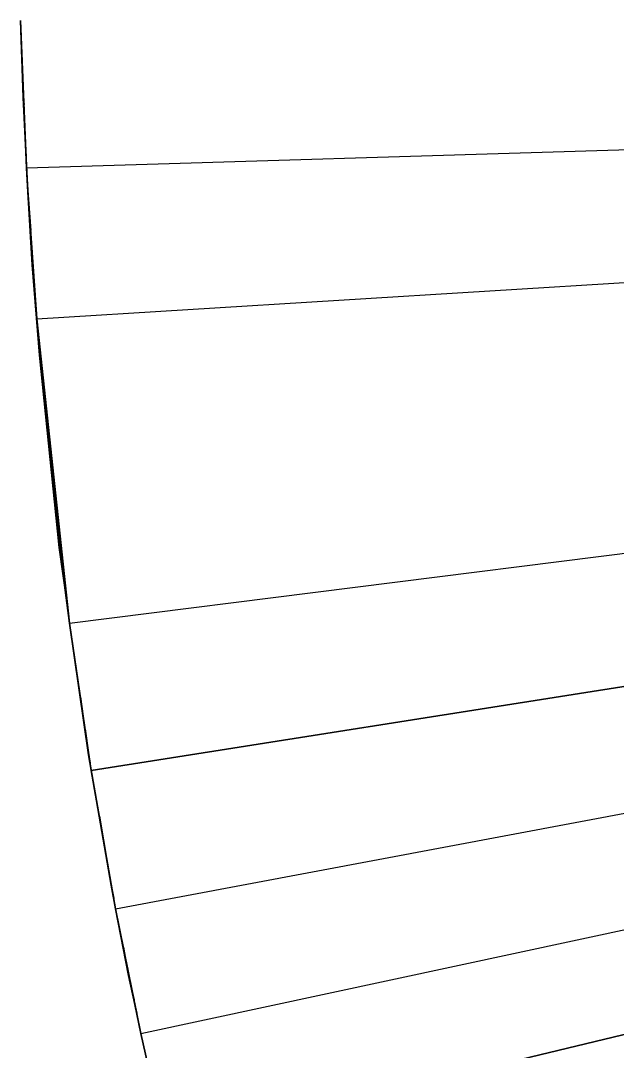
# Model space of a CAD drawing. Header units: inches. Extents: x 0 to 594, y -420 to 0.
# Drawn here: x 288.646 to 289.088, y -307.586 to -306.82 of the extents above; entities that cross this region are included whole.
import ezdxf

# ---------------------------------------------------------------- set-up
doc = ezdxf.new("R2010")
doc.units = ezdxf.units.IN
doc.header["$MEASUREMENT"] = 0

msp = doc.modelspace()

# ---------------------------------------------------------------- linework, layer by layer
at = {"color": 18, "true_color": 0x000000}
for p, q in [((288.64744, -306.87744), (288.64555, -306.82025)), ((288.64744, -306.87744), (288.64555, -306.82025)), ((288.64744, -306.87744), (288.64555, -306.82025)), ((288.64744, -306.87744), (288.64555, -306.82025)), ((288.64997, -306.93014), (288.64555, -306.82025)), ((288.64555, -306.82025), (288.64997, -306.93014)), ((288.64744, -306.87744), (288.64555, -306.82025)), ((288.64555, -306.82025), (288.64744, -306.87744)), ((292.23124, -306.82052), (288.64997, -306.93014)), ((292.23124, -306.82052), (288.64997, -306.93014)), ((288.65752, -307.04203), (292.23124, -306.82052)), ((288.65752, -307.04203), (292.23124, -306.82052)), ((288.68176, -307.26801), (292.23124, -306.82052)), ((288.68176, -307.26801), (292.23124, -306.82052)), ((288.698, -307.37747), (292.23124, -306.82052)), ((292.23124, -306.82052), (288.698, -307.37747)), ((288.71609, -307.48015), (292.23124, -306.82052)), ((288.71609, -307.48015), (292.23124, -306.82052)), ((288.7348, -307.57293), (292.23124, -306.82052)), ((288.7348, -307.57293), (292.23124, -306.82052)), ((288.75328, -307.65527), (292.23124, -306.82052)), ((292.23124, -306.82052), (288.75328, -307.65527)), ((288.64784, -306.87722), (288.64744, -306.87744)), ((288.64784, -306.87722), (288.64744, -306.87744)), ((288.64784, -306.87723), (288.64744, -306.87744)), ((288.64784, -306.87723), (288.64744, -306.87744)), ((288.64785, -306.87725), (288.64744, -306.87744)), ((288.64744, -306.87744), (288.64785, -306.87725)), ((288.64785, -306.87726), (288.64744, -306.87744)), ((288.64785, -306.87726), (288.64744, -306.87744)), ((288.64785, -306.87727), (288.64744, -306.87744)), ((288.64785, -306.87727), (288.64744, -306.87744)), ((288.64785, -306.87729), (288.64744, -306.87744)), ((288.64744, -306.87744), (288.64785, -306.87729)), ((288.64785, -306.8773), (288.64744, -306.87744)), ((288.64785, -306.8773), (288.64744, -306.87744)), ((288.64785, -306.8773), (288.64744, -306.87744)), ((288.64785, -306.8773), (288.64744, -306.87744)), ((288.64785, -306.87731), (288.64744, -306.87744)), ((288.64785, -306.87731), (288.64744, -306.87744)), ((288.64785, -306.87731), (288.64744, -306.87744)), ((288.64785, -306.87731), (288.64744, -306.87744)), ((288.64785, -306.87733), (288.64744, -306.87744)), ((288.64744, -306.87744), (288.64785, -306.87733)), ((288.64785, -306.87733), (288.64744, -306.87744)), ((288.64744, -306.87744), (288.64785, -306.87733)), ((288.64785, -306.87734), (288.64744, -306.87744)), ((288.64785, -306.87734), (288.64744, -306.87744)), ((288.64785, -306.87734), (288.64744, -306.87744)), ((288.64785, -306.87734), (288.64744, -306.87744)), ((288.64785, -306.87735), (288.64744, -306.87744)), ((288.64785, -306.87735), (288.64744, -306.87744)), ((288.64785, -306.87735), (288.64744, -306.87744)), ((288.64744, -306.87744), (288.64785, -306.87735)), ((288.64785, -306.87735), (288.64744, -306.87744)), ((288.64744, -306.87744), (288.64785, -306.87735)), ((288.64785, -306.87735), (288.64744, -306.87744)), ((288.64785, -306.87735), (288.64744, -306.87744)), ((288.64785, -306.87736), (288.64744, -306.87744)), ((288.64785, -306.87736), (288.64744, -306.87744)), ((288.64785, -306.87736), (288.64744, -306.87744)), ((288.64785, -306.87736), (288.64744, -306.87744)), ((288.64785, -306.87737), (288.64744, -306.87744)), ((288.64785, -306.87737), (288.64744, -306.87744)), ((288.64785, -306.87737), (288.64744, -306.87744)), ((288.64744, -306.87744), (288.64785, -306.87737)), ((288.64785, -306.87737), (288.64744, -306.87744)), ((288.64744, -306.87744), (288.64785, -306.87737)), ((288.64785, -306.87737), (288.64744, -306.87744)), ((288.64785, -306.87737), (288.64744, -306.87744)), ((288.64785, -306.87738), (288.64744, -306.87744)), ((288.64785, -306.87738), (288.64744, -306.87744)), ((288.64785, -306.87738), (288.64744, -306.87744)), ((288.64785, -306.87738), (288.64744, -306.87744)), ((288.64785, -306.87739), (288.64744, -306.87744)), ((288.64785, -306.87739), (288.64744, -306.87744)), ((288.64785, -306.87739), (288.64744, -306.87744)), ((288.64785, -306.87739), (288.64744, -306.87744)), ((288.64785, -306.8774), (288.64744, -306.87744)), ((288.64744, -306.87744), (288.64785, -306.8774)), ((288.64785, -306.8774), (288.64744, -306.87744)), ((288.64744, -306.87744), (288.64785, -306.8774)), ((288.64785, -306.87741), (288.64744, -306.87744)), ((288.64785, -306.87741), (288.64744, -306.87744)), ((288.64785, -306.87741), (288.64744, -306.87744)), ((288.64785, -306.87741), (288.64744, -306.87744)), ((288.64785, -306.87741), (288.64744, -306.87744)), ((288.64744, -306.87744), (288.64785, -306.87741)), ((288.64785, -306.87741), (288.64744, -306.87744)), ((288.64744, -306.87744), (288.64785, -306.87741)), ((288.64785, -306.87741), (288.64744, -306.87744)), ((288.64785, -306.87741), (288.64744, -306.87744)), ((288.64785, -306.87741), (288.64744, -306.87744)), ((288.64785, -306.87741), (288.64744, -306.87744)), ((288.64785, -306.87742), (288.64744, -306.87744)), ((288.64785, -306.87742), (288.64744, -306.87744)), ((288.64785, -306.87742), (288.64744, -306.87744)), ((288.64785, -306.87742), (288.64744, -306.87744)), ((288.64785, -306.87742), (288.64744, -306.87744)), ((288.64744, -306.87744), (288.64785, -306.87742)), ((288.64785, -306.87742), (288.64744, -306.87744)), ((288.64744, -306.87744), (288.64785, -306.87742)), ((288.64785, -306.87742), (288.64744, -306.87744)), ((288.64785, -306.87742), (288.64744, -306.87744)), ((288.64785, -306.87742), (288.64744, -306.87744)), ((288.64785, -306.87742), (288.64744, -306.87744)), ((288.64785, -306.87743), (288.64744, -306.87744)), ((288.64785, -306.87743), (288.64744, -306.87744)), ((288.64785, -306.87743), (288.64744, -306.87744)), ((288.64785, -306.87743), (288.64744, -306.87744)), ((288.64785, -306.87743), (288.64744, -306.87744)), ((288.64744, -306.87744), (288.64785, -306.87743)), ((288.64744, -306.87744), (288.64785, -306.87743)), ((288.64744, -306.87744), (288.64785, -306.87743)), ((288.64744, -306.87744), (288.64785, -306.87743)), ((288.64744, -306.87744), (288.64785, -306.87743)), ((288.64785, -306.87743), (288.64744, -306.87744)), ((288.64785, -306.87743), (288.64744, -306.87744)), ((288.64785, -306.87743), (288.64744, -306.87744)), ((288.64785, -306.87743), (288.64744, -306.87744)), ((288.6479, -306.87863), (288.64744, -306.87744)), ((288.6479, -306.87868), (288.64744, -306.87744)), ((288.6479, -306.87863), (288.64744, -306.87744)), ((288.64791, -306.87874), (288.64744, -306.87744)), ((288.6479, -306.87868), (288.64744, -306.87744)), ((288.64744, -306.87744), (288.64791, -306.87874)), ((288.64791, -306.8788), (288.64744, -306.87744)), ((288.64791, -306.87886), (288.64744, -306.87744)), ((288.64791, -306.8788), (288.64744, -306.87744)), ((288.64791, -306.87892), (288.64744, -306.87744)), ((288.64791, -306.87886), (288.64744, -306.87744)), ((288.64744, -306.87744), (288.64791, -306.87892)), ((288.64791, -306.87896), (288.64744, -306.87744)), ((288.64792, -306.87898), (288.64744, -306.87744)), ((288.64791, -306.87896), (288.64744, -306.87744)), ((288.64792, -306.87901), (288.64744, -306.87744)), ((288.64792, -306.87898), (288.64744, -306.87744)), ((288.64744, -306.87744), (288.64792, -306.87901)), ((288.64792, -306.87905), (288.64744, -306.87744)), ((288.64792, -306.8791), (288.64744, -306.87744)), ((288.64792, -306.87905), (288.64744, -306.87744)), ((288.64792, -306.87915), (288.64744, -306.87744)), ((288.64792, -306.8791), (288.64744, -306.87744)), ((288.64744, -306.87744), (288.64792, -306.87915)), ((288.64792, -306.87921), (288.64744, -306.87744)), ((288.64793, -306.87927), (288.64744, -306.87744)), ((288.64792, -306.87921), (288.64744, -306.87744)), ((288.64793, -306.87935), (288.64744, -306.87744)), ((288.64793, -306.87927), (288.64744, -306.87744)), ((288.64744, -306.87744), (288.64793, -306.87935)), ((288.64793, -306.87945), (288.64744, -306.87744)), ((288.64794, -306.87955), (288.64744, -306.87744)), ((288.64793, -306.87945), (288.64744, -306.87744)), ((288.64794, -306.87968), (288.64744, -306.87744)), ((288.64794, -306.87955), (288.64744, -306.87744)), ((288.64744, -306.87744), (288.64794, -306.87968)), ((288.64795, -306.87982), (288.64744, -306.87744)), ((288.64796, -306.88), (288.64744, -306.87744)), ((288.64795, -306.87982), (288.64744, -306.87744)), ((288.64796, -306.88021), (288.64744, -306.87744)), ((288.64796, -306.88), (288.64744, -306.87744)), ((288.64744, -306.87744), (288.64796, -306.88021)), ((288.64799, -306.88076), (288.64744, -306.87744)), ((288.64802, -306.88153), (288.64744, -306.87744)), ((288.64799, -306.88076), (288.64744, -306.87744)), ((288.64806, -306.88266), (288.64744, -306.87744)), ((288.64802, -306.88153), (288.64744, -306.87744)), ((288.64744, -306.87744), (288.64806, -306.88266)), ((288.64814, -306.88449), (288.64744, -306.87744)), ((288.65028, -306.93803), (288.64744, -306.87744)), ((288.64814, -306.88449), (288.64744, -306.87744)), ((288.64744, -306.87744), (288.64963, -306.92175)), ((288.64963, -306.92175), (288.64744, -306.87744)), ((288.65028, -306.93803), (288.64744, -306.87744)), ((288.65028, -306.93803), (288.64744, -306.87744)), ((288.64744, -306.87744), (288.65028, -306.93803)), ((288.65071, -306.94335), (288.64997, -306.93014)), ((288.65752, -307.04203), (288.64997, -306.93014)), ((288.65071, -306.94335), (288.64997, -306.93014)), ((288.65752, -307.04203), (288.64997, -306.93014)), ((288.65027, -306.93456), (288.65071, -306.94335)), ((288.65071, -306.94335), (288.65027, -306.93456)), ((288.65028, -306.93803), (288.6505, -306.93802)), ((288.65028, -306.93803), (288.6505, -306.93802)), ((288.65089, -306.94373), (288.65028, -306.93803)), ((288.65423, -307.0019), (288.65028, -306.93803)), ((288.65089, -306.94373), (288.65028, -306.93803)), ((288.65028, -306.93803), (288.65071, -306.94335)), ((288.65028, -306.93803), (288.65071, -306.94335)), ((288.65028, -306.93803), (288.65071, -306.94335)), ((288.65028, -306.93803), (288.65423, -307.0019)), ((288.65071, -306.94335), (288.65028, -306.93803)), ((288.65071, -306.94335), (288.65028, -306.93803)), ((288.65071, -306.94335), (288.65028, -306.93803)), ((288.65071, -306.94335), (288.65028, -306.93803)), ((288.65071, -306.94335), (288.65028, -306.93803)), ((288.65028, -306.93803), (288.65071, -306.94335)), ((288.65028, -306.93803), (288.65071, -306.94335)), ((288.65423, -307.0019), (288.65028, -306.93803)), ((288.65028, -306.93803), (288.65423, -307.0019)), ((288.65071, -306.94335), (288.65045, -306.93722)), ((288.65071, -306.94335), (288.65045, -306.93722)), ((288.65071, -306.94335), (288.65752, -307.04203)), ((288.65071, -306.94335), (288.65308, -306.97626)), ((288.65071, -306.94335), (288.65752, -307.04203)), ((288.65308, -306.97626), (288.65071, -306.94335)), ((288.65071, -306.94335), (288.65308, -306.97626)), ((288.65071, -306.94335), (288.65308, -306.97626)), ((288.65071, -306.94335), (288.65308, -306.97626)), ((288.65071, -306.94335), (288.65423, -307.0019)), ((288.65308, -306.97626), (288.65071, -306.94335)), ((288.65071, -306.94335), (288.65308, -306.97626)), ((288.65308, -306.97626), (288.65071, -306.94335)), ((288.65308, -306.97626), (288.65071, -306.94335)), ((288.65308, -306.97626), (288.65071, -306.94335)), ((288.65423, -307.0019), (288.65071, -306.94335)), ((288.65071, -306.94335), (288.65308, -306.97626)), ((288.65308, -306.97626), (288.65071, -306.94335)), ((288.65071, -306.94335), (288.65308, -306.97626)), ((288.65071, -306.94335), (288.65308, -306.97626)), ((288.65071, -306.94335), (288.65308, -306.97626)), ((288.65308, -306.97626), (288.65071, -306.94335)), ((288.65071, -306.94335), (288.65308, -306.97626)), ((288.65071, -306.94335), (288.65308, -306.97626)), ((288.65423, -307.0019), (288.65481, -307.00187)), ((288.65481, -307.00187), (288.65423, -307.0019)), ((288.65564, -307.01413), (288.65423, -307.0019)), ((288.65945, -307.06892), (288.65423, -307.0019)), ((288.65564, -307.01413), (288.65423, -307.0019)), ((288.65423, -307.0019), (288.65737, -307.03987)), ((288.65423, -307.0019), (288.65945, -307.06892)), ((288.65423, -307.0019), (288.65737, -307.03987)), ((288.65945, -307.06892), (288.65423, -307.0019)), ((288.65945, -307.06892), (288.65423, -307.0019)), ((288.65977, -307.06889), (288.65752, -307.04203)), ((288.67548, -307.21914), (288.65752, -307.04203)), ((288.65977, -307.06889), (288.65752, -307.04203)), ((288.65752, -307.04203), (288.67548, -307.21914)), ((288.68176, -307.26801), (288.65752, -307.04203)), ((288.65752, -307.04203), (288.68176, -307.26801)), ((288.65766, -307.04337), (288.65977, -307.06889)), ((288.65766, -307.04337), (288.65977, -307.06889)), ((288.65848, -307.05096), (288.65977, -307.06889)), ((288.65977, -307.06889), (288.65848, -307.05096)), ((288.65848, -307.05096), (288.65977, -307.06889)), ((288.65848, -307.05096), (288.65977, -307.06889)), ((288.65848, -307.05096), (288.65977, -307.06889)), ((288.65977, -307.06889), (288.65848, -307.05096)), ((288.65848, -307.05096), (288.65977, -307.06889)), ((288.65977, -307.06889), (288.65848, -307.05096)), ((288.65977, -307.06889), (288.65848, -307.05096)), ((288.65977, -307.06889), (288.65848, -307.05096)), ((288.65848, -307.05096), (288.65977, -307.06889)), ((288.65977, -307.06889), (288.65848, -307.05096)), ((288.65848, -307.05096), (288.65977, -307.06889)), ((288.65848, -307.05096), (288.65977, -307.06889)), ((288.65848, -307.05096), (288.65977, -307.06889)), ((288.65977, -307.06889), (288.65848, -307.05096)), ((288.65848, -307.05096), (288.65977, -307.06889)), ((288.65848, -307.05096), (288.65977, -307.06889)), ((288.65945, -307.06892), (288.6604, -307.06886)), ((288.65945, -307.06892), (288.6604, -307.06886)), ((288.65945, -307.06892), (288.65977, -307.06889)), ((288.65945, -307.06892), (288.65977, -307.06889)), ((288.66692, -307.12968), (288.65945, -307.06892)), ((288.67427, -307.21188), (288.65945, -307.06892)), ((288.66692, -307.12968), (288.65945, -307.06892)), ((288.65945, -307.06892), (288.67427, -307.21188)), ((288.67427, -307.21188), (288.65945, -307.06892)), ((288.65945, -307.06892), (288.67427, -307.21188)), ((288.65977, -307.06889), (288.67548, -307.21914)), ((288.65977, -307.06889), (288.67548, -307.21914)), ((288.65977, -307.06889), (288.67548, -307.21914)), ((288.67548, -307.21914), (288.65977, -307.06889)), ((288.65977, -307.06889), (288.67548, -307.21914)), ((288.65977, -307.06889), (288.67548, -307.21914)), ((288.65977, -307.06889), (288.67548, -307.21914)), ((288.67548, -307.21914), (288.65977, -307.06889)), ((288.65977, -307.06889), (288.67548, -307.21914)), ((288.67427, -307.21188), (288.65977, -307.06889)), ((288.67548, -307.21914), (288.65977, -307.06889)), ((288.67427, -307.21188), (288.65977, -307.06889)), ((288.65977, -307.06889), (288.67548, -307.21914)), ((288.67548, -307.21914), (288.65977, -307.06889)), ((288.65977, -307.06889), (288.67548, -307.21914)), ((288.65977, -307.06889), (288.67548, -307.21914)), ((288.65977, -307.06889), (288.67548, -307.21914)), ((288.65977, -307.06889), (288.67548, -307.21914)), ((288.67548, -307.21914), (288.65977, -307.06889)), ((288.67548, -307.21914), (288.65977, -307.06889)), ((288.67427, -307.21188), (288.67572, -307.21173)), ((288.67427, -307.21188), (288.67572, -307.21173)), ((288.67427, -307.21188), (288.68176, -307.26801)), ((288.67427, -307.21188), (288.68176, -307.26801)), ((288.68043, -307.2556), (288.67427, -307.21188)), ((288.67427, -307.21188), (288.67548, -307.21914)), ((288.67427, -307.21188), (288.68043, -307.2556)), ((288.67427, -307.21188), (288.67548, -307.21914)), ((288.68043, -307.2556), (288.67427, -307.21188)), ((288.67427, -307.21188), (288.68043, -307.2556)), ((288.67983, -307.25), (288.67548, -307.21914)), ((288.67548, -307.21914), (288.67983, -307.25)), ((288.67548, -307.21914), (288.67983, -307.25)), ((288.67548, -307.21914), (288.67983, -307.25)), ((288.67983, -307.25), (288.67548, -307.21914)), ((288.67548, -307.21914), (288.67983, -307.25)), ((288.67548, -307.21914), (288.67983, -307.25)), ((288.67548, -307.21914), (288.67983, -307.25)), ((288.67995, -307.25118), (288.67548, -307.21914)), ((288.67983, -307.25), (288.67548, -307.21914)), ((288.67995, -307.25118), (288.67548, -307.21914)), ((288.67548, -307.21914), (288.67983, -307.25)), ((288.67983, -307.25), (288.67548, -307.21914)), ((288.68176, -307.26801), (288.67548, -307.21914)), ((288.67983, -307.25), (288.67548, -307.21914)), ((288.68176, -307.26801), (288.67548, -307.21914)), ((288.67548, -307.21914), (288.67983, -307.25)), ((288.67548, -307.21914), (288.67983, -307.25)), ((288.67983, -307.25), (288.67548, -307.21914)), ((288.67983, -307.25), (288.67548, -307.21914)), ((288.67983, -307.25), (288.67548, -307.21914)), ((288.67548, -307.21914), (288.67983, -307.25)), ((288.69595, -307.36587), (288.68176, -307.26801)), ((288.68176, -307.26801), (288.69595, -307.36587)), ((288.69613, -307.36584), (288.68176, -307.26801)), ((288.68176, -307.26801), (288.69613, -307.36584)), ((288.698, -307.37747), (288.68176, -307.26801)), ((288.68176, -307.26801), (288.698, -307.37747)), ((288.69595, -307.36587), (288.68987, -307.32269)), ((288.68987, -307.32269), (288.69595, -307.36587)), ((288.69595, -307.36587), (288.68987, -307.32269)), ((288.68987, -307.32269), (288.69595, -307.36587)), ((288.69595, -307.36587), (288.6908, -307.32896)), ((288.69595, -307.36587), (288.6908, -307.32896)), ((288.69613, -307.36584), (288.69341, -307.34658)), ((288.69341, -307.34658), (288.69613, -307.36584)), ((288.69341, -307.34658), (288.69613, -307.36584)), ((288.69341, -307.34658), (288.69613, -307.36584)), ((288.69613, -307.36584), (288.69341, -307.34658)), ((288.69341, -307.34658), (288.69613, -307.36584)), ((288.69341, -307.34658), (288.69613, -307.36584)), ((288.69341, -307.34658), (288.69613, -307.36584)), ((288.69613, -307.36584), (288.69341, -307.34658)), ((288.69341, -307.34658), (288.69613, -307.36584)), ((288.69613, -307.36584), (288.69341, -307.34658)), ((288.69613, -307.36584), (288.69341, -307.34658)), ((288.69341, -307.34658), (288.69613, -307.36584)), ((288.69341, -307.34658), (288.69613, -307.36584)), ((288.69613, -307.36584), (288.69341, -307.34658)), ((288.69613, -307.36584), (288.69341, -307.34658)), ((288.69613, -307.36584), (288.69341, -307.34658)), ((288.69341, -307.34658), (288.69613, -307.36584)), ((288.69595, -307.36587), (288.69436, -307.35298)), ((288.69595, -307.36587), (288.69436, -307.35298)), ((288.69595, -307.36587), (288.69483, -307.35615)), ((288.69595, -307.36587), (288.69483, -307.35615)), ((288.69595, -307.36587), (288.69511, -307.35798)), ((288.69595, -307.36587), (288.69511, -307.35798)), ((288.69595, -307.36587), (288.69528, -307.35918)), ((288.69595, -307.36587), (288.69528, -307.35918)), ((288.69595, -307.36587), (288.69627, -307.36582)), ((288.69627, -307.36582), (288.69595, -307.36587)), ((288.69613, -307.36584), (288.69595, -307.36587)), ((288.69595, -307.36587), (288.69613, -307.36584)), ((288.69595, -307.36587), (288.71609, -307.48015)), ((288.69595, -307.36587), (288.698, -307.37747)), ((288.69595, -307.36587), (288.71609, -307.48015)), ((288.69595, -307.36587), (288.698, -307.37747)), ((288.69595, -307.36587), (288.69775, -307.37583)), ((288.69595, -307.36587), (288.71281, -307.46267)), ((288.69595, -307.36587), (288.69775, -307.37583)), ((288.69595, -307.36587), (288.71281, -307.46267)), ((288.71281, -307.46267), (288.69595, -307.36587)), ((288.69595, -307.36587), (288.71281, -307.46267)), ((288.71281, -307.46267), (288.69595, -307.36587)), ((288.69595, -307.36587), (288.71281, -307.46267)), ((288.71281, -307.46267), (288.69595, -307.36587)), ((288.69595, -307.36587), (288.71281, -307.46267)), ((288.71281, -307.46267), (288.69595, -307.36587)), ((288.69595, -307.36587), (288.71281, -307.46267)), ((288.71281, -307.46267), (288.69595, -307.36587)), ((288.69595, -307.36587), (288.71281, -307.46267)), ((288.71281, -307.46267), (288.69595, -307.36587)), ((288.69595, -307.36587), (288.71281, -307.46267)), ((288.69775, -307.37583), (288.69595, -307.36587)), ((288.69775, -307.37583), (288.69595, -307.36587)), ((288.69719, -307.372), (288.69613, -307.36584)), ((288.69613, -307.36584), (288.69719, -307.372)), ((288.69613, -307.36584), (288.69719, -307.372)), ((288.69613, -307.36584), (288.69719, -307.372)), ((288.69719, -307.372), (288.69613, -307.36584)), ((288.69613, -307.36584), (288.69719, -307.372)), ((288.69613, -307.36584), (288.69719, -307.372)), ((288.69613, -307.36584), (288.69719, -307.372)), ((288.69719, -307.372), (288.69613, -307.36584)), ((288.69719, -307.372), (288.69613, -307.36584)), ((288.69719, -307.372), (288.69613, -307.36584)), ((288.69613, -307.36584), (288.69719, -307.372)), ((288.698, -307.37747), (288.69613, -307.36584)), ((288.698, -307.37747), (288.69613, -307.36584)), ((288.69719, -307.372), (288.69613, -307.36584)), ((288.69719, -307.372), (288.69613, -307.36584)), ((288.69719, -307.372), (288.69613, -307.36584)), ((288.69719, -307.372), (288.69613, -307.36584)), ((288.69719, -307.372), (288.69613, -307.36584)), ((288.69613, -307.36584), (288.69719, -307.372)), ((288.698, -307.37747), (288.71281, -307.46267)), ((288.71609, -307.48015), (288.698, -307.37747)), ((288.698, -307.37747), (288.71281, -307.46267)), ((288.71609, -307.48015), (288.698, -307.37747)), ((288.71281, -307.46267), (288.70399, -307.4115)), ((288.70399, -307.4115), (288.71281, -307.46267)), ((288.70399, -307.4115), (288.71281, -307.46267)), ((288.70399, -307.4115), (288.71281, -307.46267)), ((288.71281, -307.46267), (288.70399, -307.4115)), ((288.70399, -307.4115), (288.71281, -307.46267)), ((288.70399, -307.4115), (288.71281, -307.46267)), ((288.70399, -307.4115), (288.71281, -307.46267)), ((288.71281, -307.46267), (288.70399, -307.4115)), ((288.71281, -307.46267), (288.70399, -307.4115)), ((288.71281, -307.46267), (288.70399, -307.4115)), ((288.70399, -307.4115), (288.71281, -307.46267)), ((288.71281, -307.46267), (288.70399, -307.4115)), ((288.71281, -307.46267), (288.70399, -307.4115)), ((288.71281, -307.46267), (288.70399, -307.4115)), ((288.71281, -307.46267), (288.70399, -307.4115)), ((288.71281, -307.46267), (288.70399, -307.4115)), ((288.70399, -307.4115), (288.71281, -307.46267)), ((288.70399, -307.4115), (288.71281, -307.46267)), ((288.70399, -307.4115), (288.71281, -307.46267)), ((288.70399, -307.4115), (288.71281, -307.46267)), ((288.71281, -307.46267), (288.70399, -307.4115)), ((288.70399, -307.4115), (288.71281, -307.46267)), ((288.70399, -307.4115), (288.71281, -307.46267)), ((288.70399, -307.4115), (288.71281, -307.46267)), ((288.71281, -307.46267), (288.70399, -307.4115)), ((288.70399, -307.4115), (288.71281, -307.46267)), ((288.71281, -307.46267), (288.70399, -307.4115)), ((288.71281, -307.46267), (288.70399, -307.4115)), ((288.71281, -307.46267), (288.70399, -307.4115)), ((288.71281, -307.46267), (288.70399, -307.4115)), ((288.71281, -307.46267), (288.70399, -307.4115)), ((288.71281, -307.46267), (288.70399, -307.4115)), ((288.71281, -307.46267), (288.70399, -307.4115)), ((288.71281, -307.46267), (288.70399, -307.4115)), ((288.70399, -307.4115), (288.71281, -307.46267)), ((288.70399, -307.4115), (288.71281, -307.46267)), ((288.70399, -307.4115), (288.71281, -307.46267)), ((288.70399, -307.4115), (288.71281, -307.46267)), ((288.71281, -307.46267), (288.70399, -307.4115)), ((288.70399, -307.4115), (288.71281, -307.46267)), ((288.71281, -307.46267), (288.70399, -307.4115)), ((288.70399, -307.4115), (288.71281, -307.46267)), ((288.70399, -307.4115), (288.71281, -307.46267)), ((288.70399, -307.4115), (288.71281, -307.46267)), ((288.71281, -307.46267), (288.70399, -307.4115)), ((288.70399, -307.4115), (288.71281, -307.46267)), ((288.70399, -307.4115), (288.71281, -307.46267)), ((288.70399, -307.4115), (288.71281, -307.46267)), ((288.70399, -307.4115), (288.71281, -307.46267)), ((288.70399, -307.4115), (288.71281, -307.46267)), ((288.71281, -307.46267), (288.70399, -307.4115)), ((288.70399, -307.4115), (288.71281, -307.46267)), ((288.70399, -307.4115), (288.71281, -307.46267)), ((288.70399, -307.4115), (288.71281, -307.46267)), ((288.71281, -307.46267), (288.70399, -307.4115)), ((288.70399, -307.4115), (288.71281, -307.46267)), ((288.71281, -307.46267), (288.70399, -307.4115)), ((288.71281, -307.46267), (288.70399, -307.4115)), ((288.71281, -307.46267), (288.70399, -307.4115)), ((288.71281, -307.46267), (288.70399, -307.4115)), ((288.71281, -307.46267), (288.70399, -307.4115)), ((288.71281, -307.46267), (288.70399, -307.4115)), ((288.71281, -307.46267), (288.70399, -307.4115)), ((288.71281, -307.46267), (288.70399, -307.4115)), ((288.70399, -307.4115), (288.71281, -307.46267)), ((288.70399, -307.4115), (288.71281, -307.46267)), ((288.70399, -307.4115), (288.71281, -307.46267)), ((288.70399, -307.4115), (288.71281, -307.46267)), ((288.71281, -307.46267), (288.70399, -307.4115)), ((288.70399, -307.4115), (288.71281, -307.46267)), ((288.71281, -307.46267), (288.70399, -307.4115)), ((288.70399, -307.4115), (288.71281, -307.46267)), ((288.70399, -307.4115), (288.71281, -307.46267)), ((288.70399, -307.4115), (288.71281, -307.46267)), ((288.71281, -307.46267), (288.70399, -307.4115)), ((288.70399, -307.4115), (288.71281, -307.46267)), ((288.70399, -307.4115), (288.71281, -307.46267)), ((288.70399, -307.4115), (288.71281, -307.46267)), ((288.70399, -307.4115), (288.71281, -307.46267)), ((288.70399, -307.4115), (288.71281, -307.46267)), ((288.71281, -307.46267), (288.70399, -307.4115)), ((288.70399, -307.4115), (288.71281, -307.46267)), ((288.70399, -307.4115), (288.71281, -307.46267)), ((288.70399, -307.4115), (288.71281, -307.46267)), ((288.71281, -307.46267), (288.70399, -307.4115)), ((288.70399, -307.4115), (288.71281, -307.46267)), ((288.71281, -307.46267), (288.70399, -307.4115)), ((288.71281, -307.46267), (288.70399, -307.4115)), ((288.71281, -307.46267), (288.70399, -307.4115)), ((288.71281, -307.46267), (288.70399, -307.4115)), ((288.71281, -307.46267), (288.70399, -307.4115)), ((288.71281, -307.46267), (288.70399, -307.4115)), ((288.71281, -307.46267), (288.70399, -307.4115)), ((288.71281, -307.46267), (288.70399, -307.4115)), ((288.70399, -307.4115), (288.71281, -307.46267)), ((288.70399, -307.4115), (288.71281, -307.46267)), ((288.70399, -307.4115), (288.71281, -307.46267)), ((288.70399, -307.4115), (288.71281, -307.46267)), ((288.71281, -307.46267), (288.70399, -307.4115)), ((288.70399, -307.4115), (288.71281, -307.46267)), ((288.71281, -307.46267), (288.70399, -307.4115)), ((288.70399, -307.4115), (288.71281, -307.46267)), ((288.70399, -307.4115), (288.71281, -307.46267)), ((288.70399, -307.4115), (288.71281, -307.46267)), ((288.71281, -307.46267), (288.70399, -307.4115)), ((288.70399, -307.4115), (288.71281, -307.46267)), ((288.70399, -307.4115), (288.71281, -307.46267)), ((288.7147, -307.47229), (288.71281, -307.46267)), ((288.71281, -307.46267), (288.7147, -307.47229)), ((288.71281, -307.46267), (288.7147, -307.47229)), ((288.71281, -307.46267), (288.7147, -307.47229)), ((288.71526, -307.47544), (288.71281, -307.46267)), ((288.71281, -307.46267), (288.7147, -307.47229)), ((288.7147, -307.47229), (288.71281, -307.46267)), ((288.7147, -307.47229), (288.71281, -307.46267)), ((288.7147, -307.47229), (288.71281, -307.46267)), ((288.71281, -307.46267), (288.7147, -307.47229)), ((288.71609, -307.48015), (288.71281, -307.46267)), ((288.71609, -307.48015), (288.71281, -307.46267)), ((288.7147, -307.47229), (288.71281, -307.46267)), ((288.71526, -307.47544), (288.71281, -307.46267)), ((288.7147, -307.47229), (288.71281, -307.46267)), ((288.71281, -307.46267), (288.7147, -307.47229)), ((288.7147, -307.47229), (288.71281, -307.46267)), ((288.71281, -307.46267), (288.7147, -307.47229)), ((288.7147, -307.47229), (288.71281, -307.46267)), ((288.7147, -307.47229), (288.71281, -307.46267)), ((288.71281, -307.46267), (288.7147, -307.47229)), ((288.7147, -307.47229), (288.71281, -307.46267)), ((288.7147, -307.47229), (288.71281, -307.46267)), ((288.71281, -307.46267), (288.7147, -307.47229)), ((288.71281, -307.46267), (288.7147, -307.47229)), ((288.71281, -307.46267), (288.7147, -307.47229)), ((288.7147, -307.47229), (288.71281, -307.46267)), ((288.71281, -307.46267), (288.7147, -307.47229)), ((288.71281, -307.46267), (288.7147, -307.47229)), ((288.71281, -307.46267), (288.7147, -307.47229)), ((288.7147, -307.47229), (288.71281, -307.46267)), ((288.71281, -307.46267), (288.7147, -307.47229)), ((288.71526, -307.47544), (288.71281, -307.46267)), ((288.7147, -307.47229), (288.71281, -307.46267)), ((288.71526, -307.47544), (288.71281, -307.46267)), ((288.7147, -307.47229), (288.71281, -307.46267)), ((288.7147, -307.47229), (288.71281, -307.46267)), ((288.7147, -307.47229), (288.71281, -307.46267)), ((288.7147, -307.47229), (288.71281, -307.46267)), ((288.71281, -307.46267), (288.7147, -307.47229)), ((288.7147, -307.47229), (288.71281, -307.46267)), ((288.71526, -307.47544), (288.71281, -307.46267)), ((288.7147, -307.47229), (288.71281, -307.46267)), ((288.71526, -307.47544), (288.71281, -307.46267)), ((288.71281, -307.46267), (288.7147, -307.47229)), ((288.7147, -307.47229), (288.71281, -307.46267)), ((288.71281, -307.46267), (288.7147, -307.47229)), ((288.7147, -307.47229), (288.71281, -307.46267)), ((288.71281, -307.46267), (288.7147, -307.47229)), ((288.71281, -307.46267), (288.7147, -307.47229)), ((288.71281, -307.46267), (288.7147, -307.47229)), ((288.7147, -307.47229), (288.71281, -307.46267)), ((288.71281, -307.46267), (288.7147, -307.47229)), ((288.71281, -307.46267), (288.7147, -307.47229)), ((288.71281, -307.46267), (288.7147, -307.47229)), ((288.71281, -307.46267), (288.7147, -307.47229)), ((288.7147, -307.47229), (288.71281, -307.46267)), ((288.71281, -307.46267), (288.7147, -307.47229)), ((288.71281, -307.46267), (288.7147, -307.47229)), ((288.71281, -307.46267), (288.7147, -307.47229)), ((288.7147, -307.47229), (288.71281, -307.46267)), ((288.71281, -307.46267), (288.7147, -307.47229)), ((288.71281, -307.46267), (288.7147, -307.47229)), ((288.71281, -307.46267), (288.7147, -307.47229)), ((288.7147, -307.47229), (288.71281, -307.46267)), ((288.71281, -307.46267), (288.7147, -307.47229)), ((288.71526, -307.47544), (288.71281, -307.46267)), ((288.7147, -307.47229), (288.71281, -307.46267)), ((288.71526, -307.47544), (288.71281, -307.46267)), ((288.7147, -307.47229), (288.71281, -307.46267)), ((288.7147, -307.47229), (288.71281, -307.46267)), ((288.7147, -307.47229), (288.71281, -307.46267)), ((288.7147, -307.47229), (288.71281, -307.46267)), ((288.71281, -307.46267), (288.7147, -307.47229)), ((288.7147, -307.47229), (288.71281, -307.46267)), ((288.71526, -307.47544), (288.71281, -307.46267)), ((288.7147, -307.47229), (288.71281, -307.46267)), ((288.71526, -307.47544), (288.71281, -307.46267)), ((288.71281, -307.46267), (288.7147, -307.47229)), ((288.7147, -307.47229), (288.71281, -307.46267)), ((288.71281, -307.46267), (288.7147, -307.47229)), ((288.7147, -307.47229), (288.71281, -307.46267)), ((288.71281, -307.46267), (288.7147, -307.47229)), ((288.71281, -307.46267), (288.7147, -307.47229)), ((288.71281, -307.46267), (288.7147, -307.47229)), ((288.7147, -307.47229), (288.71281, -307.46267)), ((288.71281, -307.46267), (288.7147, -307.47229)), ((288.71281, -307.46267), (288.7147, -307.47229)), ((288.71281, -307.46267), (288.7147, -307.47229)), ((288.71281, -307.46267), (288.7147, -307.47229)), ((288.7147, -307.47229), (288.71281, -307.46267)), ((288.71281, -307.46267), (288.7147, -307.47229)), ((288.71281, -307.46267), (288.7147, -307.47229)), ((288.71281, -307.46267), (288.7147, -307.47229)), ((288.7147, -307.47229), (288.71281, -307.46267)), ((288.71281, -307.46267), (288.7147, -307.47229)), ((288.71281, -307.46267), (288.7147, -307.47229)), ((288.71281, -307.46267), (288.7147, -307.47229)), ((288.7147, -307.47229), (288.71281, -307.46267)), ((288.71281, -307.46267), (288.7147, -307.47229)), ((288.71526, -307.47544), (288.71281, -307.46267)), ((288.7147, -307.47229), (288.71281, -307.46267)), ((288.71526, -307.47544), (288.71281, -307.46267)), ((288.7147, -307.47229), (288.71281, -307.46267)), ((288.7147, -307.47229), (288.71281, -307.46267)), ((288.7147, -307.47229), (288.71281, -307.46267)), ((288.7147, -307.47229), (288.71281, -307.46267)), ((288.71281, -307.46267), (288.7147, -307.47229)), ((288.7147, -307.47229), (288.71281, -307.46267)), ((288.71526, -307.47544), (288.71281, -307.46267)), ((288.7147, -307.47229), (288.71281, -307.46267)), ((288.71526, -307.47544), (288.71281, -307.46267)), ((288.71281, -307.46267), (288.7147, -307.47229)), ((288.7147, -307.47229), (288.71281, -307.46267)), ((288.71281, -307.46267), (288.7147, -307.47229)), ((288.7147, -307.47229), (288.71281, -307.46267)), ((288.71281, -307.46267), (288.7147, -307.47229)), ((288.71281, -307.46267), (288.7147, -307.47229)), ((288.71281, -307.46267), (288.7147, -307.47229)), ((288.7147, -307.47229), (288.71281, -307.46267)), ((288.71281, -307.46267), (288.7147, -307.47229)), ((288.71281, -307.46267), (288.7147, -307.47229)), ((288.71281, -307.46267), (288.7147, -307.47229)), ((288.71281, -307.46267), (288.7147, -307.47229)), ((288.72568, -307.52984), (288.71609, -307.48015)), ((288.72568, -307.52984), (288.71609, -307.48015)), ((288.71609, -307.48015), (288.73023, -307.55127)), ((288.7348, -307.57293), (288.71609, -307.48015)), ((288.71609, -307.48015), (288.73023, -307.55127)), ((288.71609, -307.48015), (288.7348, -307.57293)), ((288.72568, -307.52984), (288.71754, -307.48734)), ((288.72568, -307.52984), (288.71754, -307.48734)), ((288.72568, -307.52984), (288.71754, -307.48734)), ((288.72568, -307.52984), (288.71754, -307.48734)), ((288.72568, -307.52984), (288.71754, -307.48734)), ((288.72568, -307.52984), (288.71754, -307.48734)), ((288.72568, -307.52984), (288.71754, -307.48734)), ((288.72568, -307.52984), (288.71754, -307.48734)), ((288.72568, -307.52984), (288.71754, -307.48734)), ((288.72568, -307.52984), (288.71754, -307.48734)), ((288.72568, -307.52984), (288.71754, -307.48734)), ((288.72568, -307.52984), (288.71754, -307.48734)), ((288.72568, -307.52984), (288.71754, -307.48734)), ((288.72568, -307.52984), (288.71754, -307.48734)), ((288.72186, -307.50877), (288.72568, -307.52984)), ((288.72186, -307.50877), (288.72568, -307.52984)), ((288.72568, -307.52984), (288.72186, -307.50877)), ((288.72568, -307.52984), (288.72186, -307.50877)), ((288.73023, -307.55127), (288.7225, -307.51194)), ((288.7225, -307.51194), (288.73023, -307.55127)), ((288.7225, -307.51194), (288.73023, -307.55127)), ((288.7225, -307.51194), (288.73023, -307.55127)), ((288.7225, -307.51194), (288.73023, -307.55127)), ((288.73023, -307.55127), (288.7225, -307.51194)), ((288.73023, -307.55127), (288.7225, -307.51194)), ((288.73023, -307.55127), (288.7225, -307.51194)), ((288.7225, -307.51194), (288.73023, -307.55127)), ((288.73023, -307.55127), (288.7225, -307.51194)), ((288.73023, -307.55127), (288.7225, -307.51194)), ((288.7225, -307.51194), (288.73023, -307.55127)), ((288.73023, -307.55127), (288.7225, -307.51194)), ((288.7225, -307.51194), (288.73023, -307.55127)), ((288.73023, -307.55127), (288.7225, -307.51194)), ((288.73023, -307.55127), (288.7225, -307.51194)), ((288.7225, -307.51194), (288.73023, -307.55127)), ((288.73023, -307.55127), (288.7225, -307.51194)), ((288.72568, -307.52984), (288.72505, -307.52459)), ((288.72505, -307.52459), (288.72568, -307.52984)), ((288.72568, -307.52984), (288.72609, -307.52975)), ((288.72568, -307.52984), (288.72609, -307.52975)), ((288.72568, -307.52984), (288.73084, -307.55327)), ((288.72568, -307.52984), (288.7348, -307.57293)), ((288.72568, -307.52984), (288.73084, -307.55327)), ((288.72568, -307.52984), (288.7348, -307.57293)), ((288.72974, -307.54784), (288.72568, -307.52984)), ((288.72568, -307.52984), (288.73174, -307.55775)), ((288.73023, -307.55127), (288.72568, -307.52984)), ((288.72568, -307.52984), (288.72974, -307.54784)), ((288.72568, -307.52984), (288.73174, -307.55775)), ((288.72568, -307.52984), (288.73023, -307.55127)), ((288.72568, -307.52984), (288.73023, -307.55127)), ((288.72568, -307.52984), (288.73174, -307.55775)), ((288.72568, -307.52984), (288.73023, -307.55127)), ((288.72568, -307.52984), (288.73174, -307.55775)), ((288.73023, -307.55127), (288.72568, -307.52984)), ((288.72568, -307.52984), (288.73174, -307.55775)), ((288.72568, -307.52984), (288.73023, -307.55127)), ((288.72568, -307.52984), (288.73174, -307.55775)), ((288.72568, -307.52984), (288.73023, -307.55127)), ((288.72568, -307.52984), (288.73174, -307.55775)), ((288.72568, -307.52984), (288.73023, -307.55127)), ((288.72568, -307.52984), (288.73174, -307.55775)), ((288.73023, -307.55127), (288.72568, -307.52984)), ((288.72568, -307.52984), (288.73174, -307.55775)), ((288.72568, -307.52984), (288.73023, -307.55127)), ((288.72568, -307.52984), (288.73174, -307.55775)), ((288.72568, -307.52984), (288.73023, -307.55127)), ((288.72568, -307.52984), (288.73174, -307.55775)), ((288.72568, -307.52984), (288.73023, -307.55127)), ((288.72568, -307.52984), (288.73174, -307.55775)), ((288.73023, -307.55127), (288.72568, -307.52984)), ((288.72568, -307.52984), (288.73174, -307.55775)), ((288.72974, -307.54784), (288.72568, -307.52984)), ((288.72568, -307.52984), (288.73023, -307.55127)), ((288.72568, -307.52984), (288.73174, -307.55775)), ((288.72568, -307.52984), (288.72974, -307.54784)), ((288.73023, -307.55127), (288.72833, -307.54156)), ((288.72833, -307.54156), (288.73023, -307.55127)), ((288.72833, -307.54156), (288.73023, -307.55127)), ((288.72833, -307.54156), (288.73023, -307.55127)), ((288.73023, -307.55127), (288.72833, -307.54156)), ((288.72833, -307.54156), (288.73023, -307.55127)), ((288.72833, -307.54156), (288.73023, -307.55127)), ((288.72833, -307.54156), (288.73023, -307.55127)), ((288.73023, -307.55127), (288.72833, -307.54156)), ((288.72833, -307.54156), (288.73023, -307.55127)), ((288.73023, -307.55127), (288.72833, -307.54156)), ((288.73023, -307.55127), (288.72833, -307.54156)), ((288.73023, -307.55127), (288.72833, -307.54156)), ((288.73023, -307.55127), (288.72833, -307.54156)), ((288.73023, -307.55127), (288.72833, -307.54156)), ((288.72833, -307.54156), (288.73023, -307.55127)), ((288.73023, -307.55127), (288.72833, -307.54156)), ((288.73023, -307.55127), (288.72833, -307.54156)), ((288.72833, -307.54156), (288.73023, -307.55127)), ((288.73023, -307.55127), (288.72833, -307.54156)), ((288.72833, -307.54156), (288.73023, -307.55127)), ((288.73023, -307.55127), (288.72833, -307.54156)), ((288.72833, -307.54156), (288.73023, -307.55127)), ((288.72833, -307.54156), (288.73023, -307.55127)), ((288.72833, -307.54156), (288.73023, -307.55127)), ((288.73023, -307.55127), (288.72833, -307.54156)), ((288.72833, -307.54156), (288.73023, -307.55127)), ((288.72833, -307.54156), (288.73023, -307.55127)), ((288.72833, -307.54156), (288.73023, -307.55127)), ((288.72833, -307.54156), (288.73023, -307.55127)), ((288.73023, -307.55127), (288.72833, -307.54156)), ((288.72833, -307.54156), (288.73023, -307.55127)), ((288.72833, -307.54156), (288.73023, -307.55127)), ((288.72833, -307.54156), (288.73023, -307.55127)), ((288.73023, -307.55127), (288.72833, -307.54156)), ((288.72833, -307.54156), (288.73023, -307.55127)), ((288.72833, -307.54156), (288.73023, -307.55127)), ((288.72833, -307.54156), (288.73023, -307.55127)), ((288.73023, -307.55127), (288.72833, -307.54156)), ((288.72833, -307.54156), (288.73023, -307.55127)), ((288.73023, -307.55127), (288.72833, -307.54156)), ((288.73023, -307.55127), (288.72833, -307.54156)), ((288.73023, -307.55127), (288.72833, -307.54156)), ((288.73023, -307.55127), (288.72833, -307.54156)), ((288.73023, -307.55127), (288.72833, -307.54156)), ((288.72833, -307.54156), (288.73023, -307.55127)), ((288.73023, -307.55127), (288.72833, -307.54156)), ((288.73023, -307.55127), (288.72833, -307.54156)), ((288.72833, -307.54156), (288.73023, -307.55127)), ((288.73023, -307.55127), (288.72833, -307.54156)), ((288.72833, -307.54156), (288.73023, -307.55127)), ((288.73023, -307.55127), (288.72833, -307.54156)), ((288.72833, -307.54156), (288.73023, -307.55127)), ((288.72833, -307.54156), (288.73023, -307.55127)), ((288.72833, -307.54156), (288.73023, -307.55127)), ((288.73023, -307.55127), (288.72833, -307.54156)), ((288.72833, -307.54156), (288.73023, -307.55127)), ((288.72833, -307.54156), (288.73023, -307.55127)), ((288.72833, -307.54156), (288.73023, -307.55127)), ((288.72833, -307.54156), (288.73023, -307.55127)), ((288.73023, -307.55127), (288.72833, -307.54156)), ((288.72833, -307.54156), (288.73023, -307.55127)), ((288.72833, -307.54156), (288.73023, -307.55127)), ((288.72833, -307.54156), (288.73023, -307.55127)), ((288.73023, -307.55127), (288.72833, -307.54156)), ((288.72833, -307.54156), (288.73023, -307.55127)), ((288.72833, -307.54156), (288.73023, -307.55127)), ((288.72833, -307.54156), (288.73023, -307.55127)), ((288.73023, -307.55127), (288.72833, -307.54156)), ((288.72833, -307.54156), (288.73023, -307.55127)), ((288.73023, -307.55127), (288.72833, -307.54156)), ((288.73023, -307.55127), (288.72833, -307.54156)), ((288.73023, -307.55127), (288.72833, -307.54156)), ((288.73023, -307.55127), (288.72833, -307.54156)), ((288.73023, -307.55127), (288.72833, -307.54156)), ((288.72833, -307.54156), (288.73023, -307.55127)), ((288.73023, -307.55127), (288.72833, -307.54156)), ((288.73023, -307.55127), (288.72833, -307.54156)), ((288.72833, -307.54156), (288.73023, -307.55127)), ((288.73023, -307.55127), (288.72833, -307.54156)), ((288.72833, -307.54156), (288.73023, -307.55127)), ((288.73023, -307.55127), (288.72833, -307.54156)), ((288.72833, -307.54156), (288.73023, -307.55127)), ((288.72833, -307.54156), (288.73023, -307.55127)), ((288.72833, -307.54156), (288.73023, -307.55127)), ((288.73023, -307.55127), (288.72833, -307.54156)), ((288.72833, -307.54156), (288.73023, -307.55127)), ((288.72833, -307.54156), (288.73023, -307.55127)), ((288.72833, -307.54156), (288.73023, -307.55127)), ((288.72833, -307.54156), (288.73023, -307.55127)), ((288.73285, -307.56323), (288.73023, -307.55127)), ((288.73023, -307.55127), (288.73285, -307.56323)), ((288.73023, -307.55127), (288.73285, -307.56323)), ((288.73023, -307.55127), (288.73285, -307.56323)), ((288.73285, -307.56323), (288.73023, -307.55127)), ((288.73285, -307.56323), (288.73023, -307.55127)), ((288.73285, -307.56323), (288.73023, -307.55127)), ((288.73023, -307.55127), (288.73285, -307.56323)), ((288.7348, -307.57293), (288.73023, -307.55127)), ((288.7348, -307.57293), (288.73023, -307.55127)), ((288.73285, -307.56323), (288.73023, -307.55127)), ((288.73023, -307.55127), (288.73285, -307.56323)), ((288.73285, -307.56323), (288.73023, -307.55127)), ((288.73285, -307.56323), (288.73023, -307.55127)), ((288.73023, -307.55127), (288.73285, -307.56323)), ((288.73285, -307.56323), (288.73023, -307.55127)), ((288.73285, -307.56323), (288.73023, -307.55127)), ((288.73285, -307.56323), (288.73023, -307.55127)), ((288.73023, -307.55127), (288.73285, -307.56323)), ((288.73023, -307.55127), (288.73285, -307.56323)), ((288.73285, -307.56323), (288.73023, -307.55127)), ((288.73023, -307.55127), (288.73285, -307.56323)), ((288.73023, -307.55127), (288.73285, -307.56323)), ((288.73023, -307.55127), (288.73285, -307.56323)), ((288.73285, -307.56323), (288.73023, -307.55127)), ((288.73023, -307.55127), (288.73285, -307.56323)), ((288.73023, -307.55127), (288.73285, -307.56323)), ((288.73023, -307.55127), (288.73285, -307.56323)), ((288.73285, -307.56323), (288.73023, -307.55127)), ((288.73023, -307.55127), (288.73285, -307.56323)), ((288.73285, -307.56323), (288.73023, -307.55127)), ((288.73285, -307.56323), (288.73023, -307.55127)), ((288.73285, -307.56323), (288.73023, -307.55127)), ((288.73023, -307.55127), (288.73285, -307.56323)), ((288.73285, -307.56323), (288.73023, -307.55127)), ((288.73023, -307.55127), (288.73285, -307.56323)), ((288.73023, -307.55127), (288.73285, -307.56323)), ((288.73285, -307.56323), (288.73023, -307.55127)), ((288.73023, -307.55127), (288.73285, -307.56323)), ((288.73285, -307.56323), (288.73023, -307.55127)), ((288.73023, -307.55127), (288.73285, -307.56323)), ((288.73285, -307.56323), (288.73023, -307.55127)), ((288.73023, -307.55127), (288.73285, -307.56323)), ((288.73023, -307.55127), (288.73285, -307.56323)), ((288.73023, -307.55127), (288.73285, -307.56323)), ((288.73285, -307.56323), (288.73023, -307.55127)), ((288.73023, -307.55127), (288.73285, -307.56323)), ((288.73023, -307.55127), (288.73285, -307.56323)), ((288.73023, -307.55127), (288.73285, -307.56323)), ((288.73023, -307.55127), (288.73285, -307.56323)), ((288.73285, -307.56323), (288.73023, -307.55127)), ((288.73023, -307.55127), (288.73285, -307.56323)), ((288.73023, -307.55127), (288.73285, -307.56323)), ((288.73023, -307.55127), (288.73285, -307.56323)), ((288.73285, -307.56323), (288.73023, -307.55127)), ((288.73023, -307.55127), (288.73285, -307.56323)), ((288.73023, -307.55127), (288.73285, -307.56323)), ((288.73023, -307.55127), (288.73285, -307.56323)), ((288.73285, -307.56323), (288.73023, -307.55127)), ((288.73023, -307.55127), (288.73285, -307.56323)), ((288.73285, -307.56323), (288.73023, -307.55127)), ((288.73285, -307.56323), (288.73023, -307.55127)), ((288.73285, -307.56323), (288.73023, -307.55127)), ((288.73023, -307.55127), (288.73285, -307.56323)), ((288.73285, -307.56323), (288.73023, -307.55127)), ((288.73023, -307.55127), (288.73285, -307.56323)), ((288.73023, -307.55127), (288.73285, -307.56323)), ((288.73285, -307.56323), (288.73023, -307.55127)), ((288.73023, -307.55127), (288.73285, -307.56323)), ((288.73285, -307.56323), (288.73023, -307.55127)), ((288.73023, -307.55127), (288.73285, -307.56323)), ((288.73285, -307.56323), (288.73023, -307.55127)), ((288.73023, -307.55127), (288.73285, -307.56323)), ((288.73023, -307.55127), (288.73285, -307.56323)), ((288.73023, -307.55127), (288.73285, -307.56323)), ((288.73285, -307.56323), (288.73023, -307.55127)), ((288.73023, -307.55127), (288.73285, -307.56323)), ((288.73023, -307.55127), (288.73285, -307.56323)), ((288.73023, -307.55127), (288.73285, -307.56323)), ((288.73023, -307.55127), (288.73285, -307.56323)), ((288.73285, -307.56323), (288.73023, -307.55127)), ((288.73023, -307.55127), (288.73285, -307.56323)), ((288.73023, -307.55127), (288.73285, -307.56323)), ((288.73023, -307.55127), (288.73285, -307.56323)), ((288.73285, -307.56323), (288.73023, -307.55127)), ((288.73023, -307.55127), (288.73285, -307.56323)), ((288.73023, -307.55127), (288.73285, -307.56323)), ((288.73023, -307.55127), (288.73285, -307.56323)), ((288.73285, -307.56323), (288.73023, -307.55127)), ((288.73023, -307.55127), (288.73285, -307.56323)), ((288.73285, -307.56323), (288.73023, -307.55127)), ((288.73285, -307.56323), (288.73023, -307.55127)), ((288.73285, -307.56323), (288.73023, -307.55127)), ((288.73023, -307.55127), (288.73285, -307.56323)), ((288.73285, -307.56323), (288.73023, -307.55127)), ((288.73023, -307.55127), (288.73285, -307.56323)), ((288.73023, -307.55127), (288.73285, -307.56323)), ((288.73285, -307.56323), (288.73023, -307.55127)), ((288.73023, -307.55127), (288.73285, -307.56323)), ((288.73285, -307.56323), (288.73023, -307.55127)), ((288.73023, -307.55127), (288.73285, -307.56323)), ((288.73285, -307.56323), (288.73023, -307.55127)), ((288.73023, -307.55127), (288.73285, -307.56323)), ((288.73023, -307.55127), (288.73285, -307.56323)), ((288.73023, -307.55127), (288.73285, -307.56323)), ((288.73285, -307.56323), (288.73023, -307.55127)), ((288.73023, -307.55127), (288.73285, -307.56323)), ((288.73023, -307.55127), (288.73285, -307.56323)), ((288.73023, -307.55127), (288.73285, -307.56323)), ((288.73023, -307.55127), (288.73285, -307.56323)), ((288.7348, -307.57293), (288.74754, -307.63053)), ((288.75328, -307.65527), (288.7348, -307.57293)), ((288.7348, -307.57293), (288.74754, -307.63053)), ((288.7348, -307.57293), (288.75328, -307.65527))]:
    msp.add_line(p, q, dxfattribs=at)

doc.saveas('drawing.dxf')
